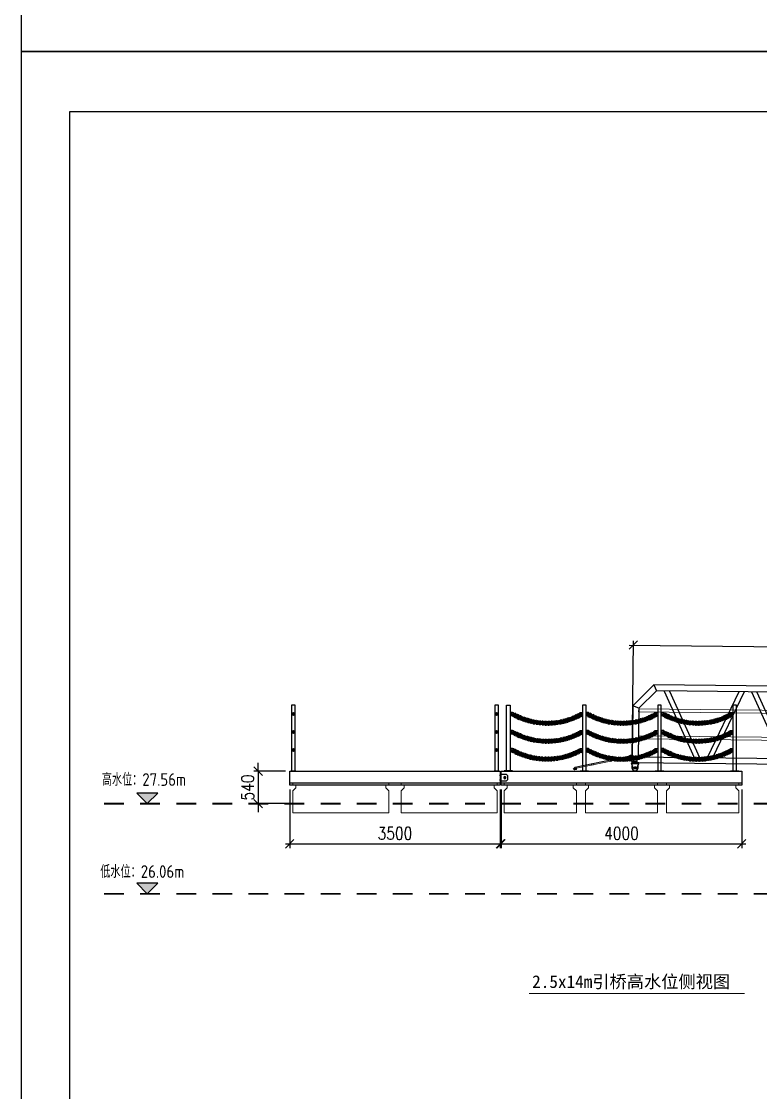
# Model space of a CAD drawing. Extents: x 15372 to 116961, y 24572 to 128109.
# Drawn here: x 16135 to 28422, y 46126 to 63933 of the extents above; entities that cross this region are included whole.
import ezdxf
from ezdxf.enums import TextEntityAlignment as Align

# ---------------------------------------------------------------- set-up
doc = ezdxf.new("R2010")
doc.units = 0
doc.header["$LTSCALE"] = 1000
doc.header["$MEASUREMENT"] = 0
doc.linetypes.add('CENTER', pattern=[2, 1.25, -0.25, 0.25, -0.25])
doc.linetypes.add('CENTER2', pattern=[28.575, 19.05, -3.175, 3.175, -3.175])
for name, color, linetype, lineweight in [('CAXA0', 7, 'Continuous', 70), ('加强板', 140, 'Continuous', 18), ('图框', 7, 'Continuous', 13), ('型材', 7, 'Continuous', 15), ('文本', 3, 'Continuous', 13), ('浮箱', 160, 'Continuous', 20), ('铝斜撑', 241, 'Continuous', 9)]:
    doc.layers.add(name, color=color, linetype=linetype, lineweight=lineweight)
for name, color, linetype in [('hjh350-1200', 170, 'Continuous'), ('标注', 9, 'Continuous'), ('铝横梁', 220, 'Continuous'), ('铝通', 4, 'Continuous')]:
    doc.layers.add(name, color=color, linetype=linetype)
doc.styles.add('HZTXT', font='txtw.shx', dxfattribs={"width": 0.8, "bigfont": 'hztxtw.shx'})
doc.styles.get("Standard").update_dxf_attribs({"font": 'gbenor.shx', "bigfont": 'gbcbig.shx'})
doc.styles.add('宋体', font='')
doc.styles.get('宋体').set_extended_font_data('SimSun')
doc.dimstyles.new('DIM-70', dxfattribs={"dimscale": 70, "dimtxt": 3, "dimasz": 2, "dimexe": 1, "dimexo": 1, "dimgap": 1, "dimtad": 1, "dimdec": 1, "dimdsep": 46, "dimtxsty": 'HZTXT', "dimblk": 'OBLIQUE', "dimcen": 0, "dimdle": 1, "dimclrd": 9, "dimclre": 9, "dimclrt": 2, "dimadec": 1, "dimazin": 0, "dimtfac": 1, "dimtdec": 1, "dimtix": 1, "dimtmove": 2, "dimatfit": 3, "dimldrblk": 'OBLIQUE', "dimfxl": 15, "dimtolj": 1, "dimtzin": 0, "dimarcsym": 1})

# ---------------------------------------------------------------- blocks, each defined once
blk = doc.blocks.new('_Oblique')
at = {"color": 0, "linetype": 'ByBlock', "lineweight": -2}
blk.add_line((-0.5, -0.5), (0.5, 0.5), dxfattribs=at)
blk = doc.blocks.new('*D390')
at = {"color": 9, "lineweight": -2, "transparency": 16777216}
for p, q in [((20594, 51164), (20594, 50191)), ((24094, 51164), (24094, 50191)), ((20524, 50261), (24164, 50261))]:
    blk.add_line(p, q, dxfattribs=at)
at = {"layer": 'Defpoints', "color": 0, "transparency": 16777216}
for p in [(20594, 51234), (24094, 51234), (24094, 50261)]:
    blk.add_point(p, dxfattribs=at)
at = {"color": 9, "lineweight": -2, "transparency": 16777216, "xscale": 140, "yscale": 140, "zscale": 140, "rotation": 180}
blk.add_blockref('_Oblique', (20594, 50261), dxfattribs=at)
at = {"color": 9, "lineweight": -2, "transparency": 16777216, "xscale": 140, "yscale": 140, "zscale": 140}
blk.add_blockref('_Oblique', (24094, 50261), dxfattribs=at)
at = {"color": 2, "transparency": 16777216, "insert": (22344, 50436), "char_height": 210, "attachment_point": 5, "style": 'HZTXT'}
blk.add_mtext('\\A1;3500', dxfattribs=at)
blk = doc.blocks.new('*U321')
at = {"layer": '浮箱'}
blk.add_lwpolyline([(-600, -250), (600, -250), (600, 120), (550, 170), (550, 220), (600, 220), (600, 250), (-600, 250), (-600, 220), (-550, 220), (-550, 170), (-600, 120)], close=True, dxfattribs=at)
blk.add_lwpolyline([(-550, 220), (550, 220)], dxfattribs=at)
blk = doc.blocks.new('*U322')
at = {"color": 0, "linetype": 'ByBlock', "lineweight": -2, "transparency": 16777216}
for p in [(0, 0), (1350, 0), (2700, 0)]:
    blk.add_blockref('*U321', p, dxfattribs=at)
blk = doc.blocks.new('*U341')
at = {"color": 5, "const_width": 30}
blk.add_lwpolyline([(166, 0), (-166, 0)], dxfattribs=at)
blk = doc.blocks.new('*U342')
at = {"color": 0, "linetype": 'ByBlock', "lineweight": -2, "transparency": 16777216}
for p in [(0, 0), (600, 0), (1200, 0), (1800, 0), (2400, 0), (3000, 0), (3600, 0), (4200, 0), (4800, 0), (5400, 0), (6000, 0), (6600, 0), (7200, 0), (7800, 0), (8400, 0), (9000, 0), (9600, 0), (10200, 0), (10800, 0), (11400, 0), (12000, 0), (12600, 0)]:
    blk.add_blockref('*U341', p, dxfattribs=at)
blk = doc.blocks.new('*U343')
at = {"color": 5, "const_width": 30}
blk.add_lwpolyline([(166, 0), (-166, 0)], dxfattribs=at)
blk = doc.blocks.new('*U344')
at = {"color": 0, "linetype": 'ByBlock', "lineweight": -2, "transparency": 16777216}
for p in [(0, 0), (600, 0), (1200, 0), (1800, 0), (2400, 0), (3000, 0), (3600, 0), (4200, 0), (4800, 0), (5400, 0), (6000, 0), (6600, 0), (7200, 0), (7800, 0), (8400, 0), (9000, 0), (9600, 0), (10200, 0), (10800, 0), (11400, 0), (12000, 0), (12600, 0), (13200, 0), (13800, 0), (14400, 0), (15000, 0), (15600, 0), (16200, 0), (16800, 0), (17400, 0), (18000, 0), (18600, 0), (19200, 0), (19800, 0), (20400, 0), (21000, 0), (21600, 0), (22200, 0)]:
    blk.add_blockref('*U343', p, dxfattribs=at)
blk = doc.blocks.new('ZZ-2')
blk.add_lwpolyline([(125607, 24331), (125517, 24331), (125497, 24311), (125497, 24236), (125517, 24216), (125607, 24216)])
blk.add_lwpolyline([(125617, 24211), (125607, 24211), (125607, 24336), (125617, 24336)], close=True)
blk.add_circle((125542, 24274), 18)
at = {"layer": 'Defpoints', "color": 1, "linetype": 'CENTER', "ltscale": 5}
for points in [[(125519, 24274), (125565, 24274)], [(125542, 24297), (125542, 24251)]]:
    blk.add_lwpolyline(points, dxfattribs=at)
at = {"layer": 'Defpoints', "color": 1, "linetype": 'CENTER', "ltscale": 2}
for points in [[(125602, 24311), (125612, 24311), (125622, 24311)], [(125602, 24236), (125612, 24236), (125622, 24236)]]:
    blk.add_lwpolyline(points, dxfattribs=at)
for points in [[(125617, 24302), (125617, 24320), (125607, 24320), (125607, 24302)], [(125617, 24227), (125617, 24245), (125607, 24245), (125607, 24227)]]:
    blk.add_lwpolyline(points, close=True, dxfattribs=at)
blk = doc.blocks.new('A$C32F71815')
at = {"layer": '铝斜撑', "linetype": 'Continuous'}
for p, q in [((3, 20), (0, 20)), ((0, 20), (0, 0)), ((40, 0), (0, 0)), ((3, 20), (3, 3)), ((40, 3), (3, 3)), ((40, 0), (40, 3))]:
    blk.add_line(p, q, dxfattribs=at)
blk = doc.blocks.new('tb')
at = {"lineweight": 0}
h = blk.add_hatch(dxfattribs=at)
h.set_pattern_fill('ANSI31', color=256, scale=0.125, style=0)
h.set_pattern_definition([(45, (-488846.90197, 126237.06756), (-0.2806330038, 0.28063300377), [])])
edge = h.paths.add_edge_path(flags=17)
edge.add_arc((0, 0), 6.5, 0, 360)
edge = h.paths.add_edge_path()
edge.add_arc((0, 0), 10, 0, 360)
for p, q in [((-15, -5), (-15, 15)), ((-15, 15), (943, 15)), ((-10, 10), (-10, -5)), ((942, 10), (-10, 10)), ((942, 10), (982, -16)), ((943, 15), (985, -12)), ((-10, -5), (-15, -5)), ((927, -10), (927, -20)), ((937, -30), (957, -30)), ((941, -23), (953, -23)), ((941, -30), (941, -23)), ((945, -23), (945, -7)), ((950, -23), (950, -7)), ((953, -30), (953, -23)), ((967, -10), (967, -20)), ((982, -16), (985, -12))]:
    blk.add_line(p, q, dxfattribs=at)
for points in [[(14, -10), (14, 10), (927, 10), (927, -10)], [(44, 10), (44, -10), (14, -10), (14, 10)], [(356, 10), (356, -10), (326, -10), (326, 10)], [(668, 10), (668, -10), (638, -10), (638, 10)]]:
    blk.add_lwpolyline(points, close=True, dxfattribs=at)
for radius in [10, 6.5]:
    blk.add_circle((0, 0), radius, dxfattribs=at)
for centre, start, end in [((937, -20), 180, 270), ((957, -20), 270, 0)]:
    blk.add_arc(centre, 10, start, end, dxfattribs=at)
blk.add_blockref('A$C32F71815', (927, -10), dxfattribs=at)
blk = doc.blocks.new('EB')
at = {"layer": '加强板'}
blk.add_lwpolyline([(1337537242, 365767056), (1337537242, 365767006), (1337537257, 365767006), (1337537267, 365767056)], close=True, dxfattribs=at)
at = {"layer": '铝通'}
blk.add_lwpolyline([(1337537285, 365767056, 0.668622), (1337537254, 365767090), (1337537162, 365767061), (1337537162, 365766981), (1337537242, 365766981)], format="xyb", close=True, dxfattribs=at)
blk.add_circle((1337537262, 365767066), 7, dxfattribs=at)
blk = doc.blocks.new('A$C1CD0366B')
at = {"color": 1, "linetype": 'CENTER', "ltscale": 0.52}
for p, q in [((46, 50), (74, 50)), ((60, 36), (60, 64))]:
    blk.add_line(p, q, dxfattribs=at)
blk.add_lwpolyline([(0, 100), (0, 0), (10, 0), (10, 100)], close=True)
blk.add_lwpolyline([(10, 100), (87, 74, -0.315452), (90, 69), (90, 31, -0.315452), (87, 26), (10, 0)], format="xyb")
blk.add_circle((60, 50), 11)
blk = doc.blocks.new('GW-R')
at = {"color": 3, "linetype": 'CENTER2'}
for p, q in [((8398, 1960), (8368, 1960)), ((8383, 1945), (8383, 1975))]:
    blk.add_line(p, q, dxfattribs=at)
at = {"color": 1, "linetype": 'CENTER', "ltscale": 0.52}
for p, q in [((8369, 1960), (8397, 1960)), ((8383, 1974), (8383, 1946))]:
    blk.add_line(p, q, dxfattribs=at)
blk.add_lwpolyline([(8443, 2035), (8323, 2035), (8323, 2025), (8443, 2025)], close=True)
at = {"color": 0}
for points in [[(8360, 1942), (8323, 2025)], [(8406, 1942), (8443, 2025)]]:
    blk.add_lwpolyline(points, dxfattribs=at)
blk.add_lwpolyline([(8406, 1942, -0.317501), (8397, 1935), (8370, 1935, -0.317501), (8360, 1942)], format="xyb")
blk.add_circle((8383, 1960), 9)
blk.add_circle((8383, 1960), 9)
blk.add_arc((8383, 1960), 55, 144.9944, 35.0056)
blk = doc.blocks.new('*U292')
at = {"layer": '铝横梁', "color": 6}
for points in [[(-664, 550), (-151, -550)], [(-576, 550), (-62, -550)], [(576, 550), (62, -550)], [(664, 550), (151, -550)]]:
    blk.add_lwpolyline(points, dxfattribs=at)
blk = doc.blocks.new('*U293')
at = {"layer": '标注', "color": 0, "linetype": 'ByBlock', "lineweight": -2, "transparency": 16777216}
for p in [(0, 0), (1454, 0), (2908, 0), (4362, 0), (5816, 0), (7270, 0), (8724, 0), (10178, 0), (11632, 0)]:
    blk.add_blockref('*U292', p, dxfattribs=at)
blk = doc.blocks.new('ythg')
at = {"layer": '型材', "elevation": 0}
for points in [[(709707, 79355), (723507, 79355), (723507, 79305), (709707, 79305)], [(709707, 78905), (723507, 78905), (723507, 78855), (709707, 78855)]]:
    blk.add_lwpolyline(points, close=True, dxfattribs=at)
at = {"layer": '铝通', "color": 4, "elevation": 0}
for points in [[(723607, 78555), (723607, 79405), (723257, 79755), (709957, 79755), (709607, 79405), (709607, 78555)], [(723507, 78555), (723507, 79364), (723215, 79655), (709998, 79655), (709707, 79364), (709707, 78555)], [(709957, 79755), (709998, 79655)], [(723215, 79655), (723257, 79755)], [(709707, 79364), (709607, 79405)], [(723507, 79364), (723607, 79405)], [(709607, 78555), (723607, 78555), (723607, 78455), (709607, 78455), (709607, 78555)]]:
    blk.add_lwpolyline(points, dxfattribs=at)
at = {"layer": '铝通'}
blk.add_circle((709587, 78560, 0), 7, dxfattribs=at)
blk.add_blockref('GW-R', (701274, 76420, 0))
at = {"layer": '图框', "rotation": 270}
blk.add_blockref('A$C1CD0366B', (723497, 78455, 0), dxfattribs=at)
at = {"layer": '型材', "color": 22, "xscale": -1}
blk.add_blockref('EB', (1338246849, -365688506, 0), dxfattribs=at)
at = {"layer": '型材', "color": 22}
blk.add_blockref('EB', (-1336813636, -365688506, 0), dxfattribs=at)
at = {"layer": '标注', "color": 4, "linetype": 'ByBlock'}
blk.add_blockref('*U293', (710791, 79105, 0), dxfattribs=at)
blk = doc.blocks.new('*U323')
at = {"layer": '浮箱'}
blk.add_lwpolyline([(-800, -250), (800, -250), (800, 120), (750, 170), (750, 220), (800, 220), (800, 250), (-800, 250), (-800, 220), (-750, 220), (-750, 170), (-800, 120)], close=True, dxfattribs=at)
blk.add_lwpolyline([(-750, 220), (750, 220)], dxfattribs=at)
blk = doc.blocks.new('*U324')
at = {"color": 0, "linetype": 'ByBlock', "lineweight": -2, "transparency": 16777216}
for p in [(0, 0), (1800, 0)]:
    blk.add_blockref('*U323', p, dxfattribs=at)
blk = doc.blocks.new('*D449')
at = {"color": 9, "lineweight": -2, "transparency": 16777216}
for p, q in [((20524, 51469), (20001, 51469)), ((20071, 51469), (20071, 51609)), ((20071, 51469), (20071, 50929)), ((20524, 50929), (20001, 50929)), ((20071, 50929), (20071, 50789))]:
    blk.add_line(p, q, dxfattribs=at)
at = {"layer": 'Defpoints', "color": 0, "transparency": 16777216}
for p in [(20594, 51469), (20071, 50929), (20594, 50929)]:
    blk.add_point(p, dxfattribs=at)
at = {"color": 9, "lineweight": -2, "transparency": 16777216, "xscale": 140, "yscale": 140, "zscale": 140}
for p, rotation in [((20071, 51469), 270), ((20071, 50929), 90)]:
    blk.add_blockref('_Oblique', p, dxfattribs=dict(at, rotation=rotation))
at = {"color": 2, "transparency": 16777216, "insert": (19896, 51199), "char_height": 210, "attachment_point": 5, "rotation": 90, "style": 'HZTXT'}
blk.add_mtext('\\A1;540', dxfattribs=at)
blk = doc.blocks.new('*D450')
at = {"color": 9, "lineweight": -2, "transparency": 16777216}
for p, q in [((24109, 51164), (24109, 50191)), ((28109, 51164), (28109, 50191)), ((24039, 50261), (28179, 50261))]:
    blk.add_line(p, q, dxfattribs=at)
at = {"layer": 'Defpoints', "color": 0, "transparency": 16777216}
for p in [(24109, 51234), (28109, 51234), (28109, 50261)]:
    blk.add_point(p, dxfattribs=at)
at = {"color": 9, "lineweight": -2, "transparency": 16777216, "xscale": 140, "yscale": 140, "zscale": 140, "rotation": 180}
blk.add_blockref('_Oblique', (24109, 50261), dxfattribs=at)
at = {"color": 9, "lineweight": -2, "transparency": 16777216, "xscale": 140, "yscale": 140, "zscale": 140}
blk.add_blockref('_Oblique', (28109, 50261), dxfattribs=at)
at = {"color": 2, "transparency": 16777216, "insert": (26109, 50436), "char_height": 210, "attachment_point": 5, "style": 'HZTXT'}
blk.add_mtext('\\A1;4000', dxfattribs=at)
blk = doc.blocks.new('*D452')
at = {"color": 9, "lineweight": -2, "transparency": 16777216}
for p, q in [((26286, 51677), (26308, 53636)), ((26237, 53566), (40376, 53414)), ((40286, 51526), (40307, 53484))]:
    blk.add_line(p, q, dxfattribs=at)
at = {"layer": 'Defpoints', "color": 0, "transparency": 16777216}
for p in [(40306, 53414), (26286, 51607), (40285, 51456)]:
    blk.add_point(p, dxfattribs=at)
at = {"color": 9, "lineweight": -2, "transparency": 16777216, "xscale": 140, "yscale": 140, "zscale": 140}
for p, rotation in [((26307, 53566), 179.3802811806178), ((40306, 53414), 359.3802811806179)]:
    blk.add_blockref('_Oblique', p, dxfattribs=dict(at, rotation=rotation))
at = {"color": 2, "transparency": 16777216, "insert": (33308, 53665), "char_height": 210, "attachment_point": 5, "rotation": 359.3803, "style": 'HZTXT'}
blk.add_mtext('\\A1;14000', dxfattribs=at)
blk = doc.blocks.new('*U136')
blk.add_lwpolyline([(-25, 25), (-25, -25), (15, -25), (25, -15), (25, 15), (15, 25), (-25, 25)])
blk.add_circle((0, 0), 10)
blk = doc.blocks.new('*U137')
at = {"color": 0, "linetype": 'ByBlock', "lineweight": -2, "transparency": 16777216}
for p in [(0, 600), (0, 300), (0, 0)]:
    blk.add_blockref('*U136', p, dxfattribs=at)
blk = doc.blocks.new('*U134')
blk.add_lwpolyline([(-25, 25), (-25, -25), (15, -25), (25, -15), (25, 15), (15, 25), (-25, 25)])
blk.add_circle((0, 0), 10)
blk = doc.blocks.new('*U135')
at = {"color": 0, "linetype": 'ByBlock', "lineweight": -2, "transparency": 16777216}
for p in [(0, 600), (0, 300), (0, 0)]:
    blk.add_blockref('*U134', p, dxfattribs=at)
blk = doc.blocks.new('LG-LZ')
at = {"color": 7}
for points in [[(1136941, 2514484), (1137081, 2514484), (1137081, 2514478), (1136941, 2514478), (1136941, 2514484)], [(1136955, 2514484), (1136955, 2514478)], [(1136962, 2514489), (1136962, 2514473)], [(1136969, 2514484), (1136969, 2514478)], [(1137053, 2514484), (1137053, 2514478)], [(1137060, 2514489), (1137060, 2514473)], [(1137067, 2514484), (1137067, 2514478)]]:
    blk.add_lwpolyline(points, dxfattribs=at)
at = {"layer": 'hjh350-1200', "color": 6}
blk.add_lwpolyline([(1137041, 2515578), (1136981, 2515578), (1136981, 2514484), (1137041, 2514484)], close=True, dxfattribs=at)
at = {"xscale": -1}
blk.add_blockref('*U135', (1136956, 2514828), dxfattribs=at)
blk.add_blockref('*U137', (1137066, 2514828))
blk = doc.blocks.new('*U309')
at = {"layer": 'CAXA0'}
for p, q in [((23, 14), (36, 14)), ((36, 6), (23, 6)), ((72, 16), (86, 17)), ((86, 9), (73, 8)), ((37, -5), (23, -5)), ((37, -13), (23, -13)), ((87, -2), (73, -3)), ((87, -10), (74, -11))]:
    blk.add_line(p, q, dxfattribs=at)
blk.add_lwpolyline([(72, 6), (40, 5, 1), (40, -3), (72, -2, 1), (72, 6)], format="xyb", dxfattribs=at)
for centre, radius, start, end in [((23, 1), 13.3, 90.9188, 163.4612), ((23, 1), 5.33, 90.9188, 132.3284), ((36, 1), 13.3, 19.6243, 90.9188), ((36, 1), 13.3, 19.6243, 90.9188), ((36, 1), 5.33, 49.5092, 90.9188), ((36, 1), 5.33, 49.5092, 90.9188), ((73, 3), 13.3, 93.1606, 165.703), ((73, 3), 5.33, 93.1606, 134.5702), ((86, 3), 13.3, 20.6182, 93.1606), ((86, 3), 13.3, 20.6182, 93.1606), ((86, 3), 5.33, 51.751, 93.1606), ((86, 3), 5.33, 51.751, 93.1606), ((23, 1), 13.3, 198.3764, 270.9188), ((23, 1), 5.33, 229.5092, 270.9188), ((36, 1), 5.33, 270.9188, 312.3284), ((36, 1), 13.3, 270.9188, 344.7109), ((36, 1), 5.33, 270.9188, 312.3284), ((36, 1), 13.3, 270.9188, 344.7109), ((73, 3), 13.3, 200.6182, 273.1606), ((73, 3), 5.33, 231.751, 273.1606), ((86, 3), 13.3, 273.1606, 345.703), ((86, 3), 13.3, 273.1606, 345.703), ((86, 3), 5.33, 273.1606, 314.5702), ((86, 3), 5.33, 273.1606, 314.5702)]:
    blk.add_arc(centre, radius, start, end, dxfattribs=at)
blk = doc.blocks.new('*U310')
at = {"color": 0, "linetype": 'ByBlock', "lineweight": -2, "transparency": 16777216}
for p, rotation in [((1133087, 2514792), 332.1169999690284), ((1133132, 2514770), 334.5752915565449), ((1133178, 2514749), 337.0335831440608), ((1134008, 2514719), 18.824540131833), ((1134055, 2514736), 21.28283171934912), ((1134102, 2514756), 23.74112330686542), ((1134147, 2514777), 26.19941489438151), ((1133224, 2514731), 339.4918747315768), ((1133271, 2514714), 341.9501663190929), ((1133319, 2514700), 344.408457906609), ((1133368, 2514687), 346.8667494941251), ((1133417, 2514677), 349.3250410816411), ((1133466, 2514669), 351.783332669157), ((1133516, 2514663), 354.2416242566727), ((1133565, 2514659), 356.699915844189), ((1133615, 2514657), 359.1582074317055), ((1133665, 2514657), 1.616499019220556), ((1133715, 2514660), 4.074790606736444), ((1133765, 2514665), 6.533082194252587), ((1133815, 2514671), 8.99137378176869), ((1133864, 2514680), 11.44966536928477), ((1133913, 2514691), 13.90795695680105), ((1133961, 2514704), 16.36624854431703)]:
    blk.add_blockref('*U309', p, dxfattribs=dict(at, rotation=rotation))
blk = doc.blocks.new('*U311')
at = {"layer": 'CAXA0'}
for p, q in [((23, 14), (36, 14)), ((36, 6), (23, 6)), ((72, 16), (86, 17)), ((86, 9), (73, 8)), ((37, -5), (23, -5)), ((37, -13), (23, -13)), ((87, -2), (73, -3)), ((87, -10), (74, -11))]:
    blk.add_line(p, q, dxfattribs=at)
blk.add_lwpolyline([(72, 6), (40, 5, 1), (40, -3), (72, -2, 1), (72, 6)], format="xyb", dxfattribs=at)
for centre, radius, start, end in [((23, 1), 13.3, 90.9188, 163.4612), ((23, 1), 5.33, 90.9188, 132.3284), ((36, 1), 13.3, 19.6243, 90.9188), ((36, 1), 13.3, 19.6243, 90.9188), ((36, 1), 5.33, 49.5092, 90.9188), ((36, 1), 5.33, 49.5092, 90.9188), ((73, 3), 13.3, 93.1606, 165.703), ((73, 3), 5.33, 93.1606, 134.5702), ((86, 3), 13.3, 20.6182, 93.1606), ((86, 3), 13.3, 20.6182, 93.1606), ((86, 3), 5.33, 51.751, 93.1606), ((86, 3), 5.33, 51.751, 93.1606), ((23, 1), 13.3, 198.3764, 270.9188), ((23, 1), 5.33, 229.5092, 270.9188), ((36, 1), 5.33, 270.9188, 312.3284), ((36, 1), 13.3, 270.9188, 344.7109), ((36, 1), 5.33, 270.9188, 312.3284), ((36, 1), 13.3, 270.9188, 344.7109), ((73, 3), 13.3, 200.6182, 273.1606), ((73, 3), 5.33, 231.751, 273.1606), ((86, 3), 13.3, 273.1606, 345.703), ((86, 3), 13.3, 273.1606, 345.703), ((86, 3), 5.33, 273.1606, 314.5702), ((86, 3), 5.33, 273.1606, 314.5702)]:
    blk.add_arc(centre, radius, start, end, dxfattribs=at)
blk = doc.blocks.new('*U299')
at = {"color": 0, "linetype": 'ByBlock', "lineweight": -2, "transparency": 16777216}
for p, rotation in [((1133087, 2514792), 332.1169999690284), ((1133132, 2514770), 334.5752915565449), ((1133178, 2514749), 337.0335831440608), ((1134008, 2514719), 18.824540131833), ((1134055, 2514736), 21.28283171934912), ((1134102, 2514756), 23.74112330686542), ((1134147, 2514777), 26.19941489438151), ((1133224, 2514731), 339.4918747315768), ((1133271, 2514714), 341.9501663190929), ((1133319, 2514700), 344.408457906609), ((1133368, 2514687), 346.8667494941251), ((1133417, 2514677), 349.3250410816411), ((1133466, 2514669), 351.783332669157), ((1133516, 2514663), 354.2416242566727), ((1133565, 2514659), 356.699915844189), ((1133615, 2514657), 359.1582074317055), ((1133665, 2514657), 1.616499019220556), ((1133715, 2514660), 4.074790606736444), ((1133765, 2514665), 6.533082194252587), ((1133815, 2514671), 8.99137378176869), ((1133864, 2514680), 11.44966536928477), ((1133913, 2514691), 13.90795695680105), ((1133961, 2514704), 16.36624854431703)]:
    blk.add_blockref('*U311', p, dxfattribs=dict(at, rotation=rotation))
blk = doc.blocks.new('*U306')
at = {"layer": 'CAXA0'}
for p, q in [((23, 14), (36, 14)), ((36, 6), (23, 6)), ((72, 16), (86, 17)), ((86, 9), (73, 8)), ((37, -5), (23, -5)), ((37, -13), (23, -13)), ((87, -2), (73, -3)), ((87, -10), (74, -11))]:
    blk.add_line(p, q, dxfattribs=at)
blk.add_lwpolyline([(72, 6), (40, 5, 1), (40, -3), (72, -2, 1), (72, 6)], format="xyb", dxfattribs=at)
for centre, radius, start, end in [((23, 1), 13.3, 90.9188, 163.4612), ((23, 1), 5.33, 90.9188, 132.3284), ((36, 1), 13.3, 19.6243, 90.9188), ((36, 1), 13.3, 19.6243, 90.9188), ((36, 1), 5.33, 49.5092, 90.9188), ((36, 1), 5.33, 49.5092, 90.9188), ((73, 3), 13.3, 93.1606, 165.703), ((73, 3), 5.33, 93.1606, 134.5702), ((86, 3), 13.3, 20.6182, 93.1606), ((86, 3), 13.3, 20.6182, 93.1606), ((86, 3), 5.33, 51.751, 93.1606), ((86, 3), 5.33, 51.751, 93.1606), ((23, 1), 13.3, 198.3764, 270.9188), ((23, 1), 5.33, 229.5092, 270.9188), ((36, 1), 5.33, 270.9188, 312.3284), ((36, 1), 13.3, 270.9188, 344.7109), ((36, 1), 5.33, 270.9188, 312.3284), ((36, 1), 13.3, 270.9188, 344.7109), ((73, 3), 13.3, 200.6182, 273.1606), ((73, 3), 5.33, 231.751, 273.1606), ((86, 3), 13.3, 273.1606, 345.703), ((86, 3), 13.3, 273.1606, 345.703), ((86, 3), 5.33, 273.1606, 314.5702), ((86, 3), 5.33, 273.1606, 314.5702)]:
    blk.add_arc(centre, radius, start, end, dxfattribs=at)
blk = doc.blocks.new('*U308')
at = {"color": 0, "linetype": 'ByBlock', "lineweight": -2, "transparency": 16777216}
for p, rotation in [((1133087, 2514792), 332.1169999690284), ((1133132, 2514770), 334.5752915565449), ((1133178, 2514749), 337.0335831440608), ((1134008, 2514719), 18.824540131833), ((1134055, 2514736), 21.28283171934912), ((1134102, 2514756), 23.74112330686542), ((1134147, 2514777), 26.19941489438151), ((1133224, 2514731), 339.4918747315768), ((1133271, 2514714), 341.9501663190929), ((1133319, 2514700), 344.408457906609), ((1133368, 2514687), 346.8667494941251), ((1133417, 2514677), 349.3250410816411), ((1133466, 2514669), 351.783332669157), ((1133516, 2514663), 354.2416242566727), ((1133565, 2514659), 356.699915844189), ((1133615, 2514657), 359.1582074317055), ((1133665, 2514657), 1.616499019220556), ((1133715, 2514660), 4.074790606736444), ((1133765, 2514665), 6.533082194252587), ((1133815, 2514671), 8.99137378176869), ((1133864, 2514680), 11.44966536928477), ((1133913, 2514691), 13.90795695680105), ((1133961, 2514704), 16.36624854431703)]:
    blk.add_blockref('*U306', p, dxfattribs=dict(at, rotation=rotation))
blk = doc.blocks.new('*U296')
at = {"layer": 'CAXA0'}
for p, q in [((23, 14), (36, 14)), ((36, 6), (23, 6)), ((72, 16), (86, 17)), ((86, 9), (73, 8)), ((37, -5), (23, -5)), ((37, -13), (23, -13)), ((87, -2), (73, -3)), ((87, -10), (74, -11))]:
    blk.add_line(p, q, dxfattribs=at)
blk.add_lwpolyline([(72, 6), (40, 5, 1), (40, -3), (72, -2, 1), (72, 6)], format="xyb", dxfattribs=at)
for centre, radius, start, end in [((23, 1), 13.3, 90.9188, 163.4612), ((23, 1), 5.33, 90.9188, 132.3284), ((36, 1), 13.3, 19.6243, 90.9188), ((36, 1), 13.3, 19.6243, 90.9188), ((36, 1), 5.33, 49.5092, 90.9188), ((36, 1), 5.33, 49.5092, 90.9188), ((73, 3), 13.3, 93.1606, 165.703), ((73, 3), 5.33, 93.1606, 134.5702), ((86, 3), 13.3, 20.6182, 93.1606), ((86, 3), 13.3, 20.6182, 93.1606), ((86, 3), 5.33, 51.751, 93.1606), ((86, 3), 5.33, 51.751, 93.1606), ((23, 1), 13.3, 198.3764, 270.9188), ((23, 1), 5.33, 229.5092, 270.9188), ((36, 1), 5.33, 270.9188, 312.3284), ((36, 1), 13.3, 270.9188, 344.7109), ((36, 1), 5.33, 270.9188, 312.3284), ((36, 1), 13.3, 270.9188, 344.7109), ((73, 3), 13.3, 200.6182, 273.1606), ((73, 3), 5.33, 231.751, 273.1606), ((86, 3), 13.3, 273.1606, 345.703), ((86, 3), 13.3, 273.1606, 345.703), ((86, 3), 5.33, 273.1606, 314.5702), ((86, 3), 5.33, 273.1606, 314.5702)]:
    blk.add_arc(centre, radius, start, end, dxfattribs=at)
blk = doc.blocks.new('*U297')
at = {"color": 0, "linetype": 'ByBlock', "lineweight": -2, "transparency": 16777216}
for p, rotation in [((1133087, 2514792), 332.1169999690284), ((1133132, 2514770), 334.5752915565449), ((1133178, 2514749), 337.0335831440608), ((1134008, 2514719), 18.824540131833), ((1134055, 2514736), 21.28283171934912), ((1134102, 2514756), 23.74112330686542), ((1134147, 2514777), 26.19941489438151), ((1133224, 2514731), 339.4918747315768), ((1133271, 2514714), 341.9501663190929), ((1133319, 2514700), 344.408457906609), ((1133368, 2514687), 346.8667494941251), ((1133417, 2514677), 349.3250410816411), ((1133466, 2514669), 351.783332669157), ((1133516, 2514663), 354.2416242566727), ((1133565, 2514659), 356.699915844189), ((1133615, 2514657), 359.1582074317055), ((1133665, 2514657), 1.616499019220556), ((1133715, 2514660), 4.074790606736444), ((1133765, 2514665), 6.533082194252587), ((1133815, 2514671), 8.99137378176869), ((1133864, 2514680), 11.44966536928477), ((1133913, 2514691), 13.90795695680105), ((1133961, 2514704), 16.36624854431703)]:
    blk.add_blockref('*U296', p, dxfattribs=dict(at, rotation=rotation))
blk = doc.blocks.new('*U298')
at = {"layer": 'CAXA0'}
for p, q in [((23, 14), (36, 14)), ((36, 6), (23, 6)), ((72, 16), (86, 17)), ((86, 9), (73, 8)), ((37, -5), (23, -5)), ((37, -13), (23, -13)), ((87, -2), (73, -3)), ((87, -10), (74, -11))]:
    blk.add_line(p, q, dxfattribs=at)
blk.add_lwpolyline([(72, 6), (40, 5, 1), (40, -3), (72, -2, 1), (72, 6)], format="xyb", dxfattribs=at)
for centre, radius, start, end in [((23, 1), 13.3, 90.9188, 163.4612), ((23, 1), 5.33, 90.9188, 132.3284), ((36, 1), 13.3, 19.6243, 90.9188), ((36, 1), 13.3, 19.6243, 90.9188), ((36, 1), 5.33, 49.5092, 90.9188), ((36, 1), 5.33, 49.5092, 90.9188), ((73, 3), 13.3, 93.1606, 165.703), ((73, 3), 5.33, 93.1606, 134.5702), ((86, 3), 13.3, 20.6182, 93.1606), ((86, 3), 13.3, 20.6182, 93.1606), ((86, 3), 5.33, 51.751, 93.1606), ((86, 3), 5.33, 51.751, 93.1606), ((23, 1), 13.3, 198.3764, 270.9188), ((23, 1), 5.33, 229.5092, 270.9188), ((36, 1), 5.33, 270.9188, 312.3284), ((36, 1), 13.3, 270.9188, 344.7109), ((36, 1), 5.33, 270.9188, 312.3284), ((36, 1), 13.3, 270.9188, 344.7109), ((73, 3), 13.3, 200.6182, 273.1606), ((73, 3), 5.33, 231.751, 273.1606), ((86, 3), 13.3, 273.1606, 345.703), ((86, 3), 13.3, 273.1606, 345.703), ((86, 3), 5.33, 273.1606, 314.5702), ((86, 3), 5.33, 273.1606, 314.5702)]:
    blk.add_arc(centre, radius, start, end, dxfattribs=at)
blk = doc.blocks.new('*U302')
at = {"color": 0, "linetype": 'ByBlock', "lineweight": -2, "transparency": 16777216}
for p, rotation in [((1133087, 2514792), 332.1169999690284), ((1133132, 2514770), 334.5752915565449), ((1133178, 2514749), 337.0335831440608), ((1134008, 2514719), 18.824540131833), ((1134055, 2514736), 21.28283171934912), ((1134102, 2514756), 23.74112330686542), ((1134147, 2514777), 26.19941489438151), ((1133224, 2514731), 339.4918747315768), ((1133271, 2514714), 341.9501663190929), ((1133319, 2514700), 344.408457906609), ((1133368, 2514687), 346.8667494941251), ((1133417, 2514677), 349.3250410816411), ((1133466, 2514669), 351.783332669157), ((1133516, 2514663), 354.2416242566727), ((1133565, 2514659), 356.699915844189), ((1133615, 2514657), 359.1582074317055), ((1133665, 2514657), 1.616499019220556), ((1133715, 2514660), 4.074790606736444), ((1133765, 2514665), 6.533082194252587), ((1133815, 2514671), 8.99137378176869), ((1133864, 2514680), 11.44966536928477), ((1133913, 2514691), 13.90795695680105), ((1133961, 2514704), 16.36624854431703)]:
    blk.add_blockref('*U298', p, dxfattribs=dict(at, rotation=rotation))
blk = doc.blocks.new('*U303')
at = {"layer": 'CAXA0'}
for p, q in [((23, 14), (36, 14)), ((36, 6), (23, 6)), ((72, 16), (86, 17)), ((86, 9), (73, 8)), ((37, -5), (23, -5)), ((37, -13), (23, -13)), ((87, -2), (73, -3)), ((87, -10), (74, -11))]:
    blk.add_line(p, q, dxfattribs=at)
blk.add_lwpolyline([(72, 6), (40, 5, 1), (40, -3), (72, -2, 1), (72, 6)], format="xyb", dxfattribs=at)
for centre, radius, start, end in [((23, 1), 13.3, 90.9188, 163.4612), ((23, 1), 5.33, 90.9188, 132.3284), ((36, 1), 13.3, 19.6243, 90.9188), ((36, 1), 13.3, 19.6243, 90.9188), ((36, 1), 5.33, 49.5092, 90.9188), ((36, 1), 5.33, 49.5092, 90.9188), ((73, 3), 13.3, 93.1606, 165.703), ((73, 3), 5.33, 93.1606, 134.5702), ((86, 3), 13.3, 20.6182, 93.1606), ((86, 3), 13.3, 20.6182, 93.1606), ((86, 3), 5.33, 51.751, 93.1606), ((86, 3), 5.33, 51.751, 93.1606), ((23, 1), 13.3, 198.3764, 270.9188), ((23, 1), 5.33, 229.5092, 270.9188), ((36, 1), 5.33, 270.9188, 312.3284), ((36, 1), 13.3, 270.9188, 344.7109), ((36, 1), 5.33, 270.9188, 312.3284), ((36, 1), 13.3, 270.9188, 344.7109), ((73, 3), 13.3, 200.6182, 273.1606), ((73, 3), 5.33, 231.751, 273.1606), ((86, 3), 13.3, 273.1606, 345.703), ((86, 3), 13.3, 273.1606, 345.703), ((86, 3), 5.33, 273.1606, 314.5702), ((86, 3), 5.33, 273.1606, 314.5702)]:
    blk.add_arc(centre, radius, start, end, dxfattribs=at)
blk = doc.blocks.new('*U295')
at = {"color": 0, "linetype": 'ByBlock', "lineweight": -2, "transparency": 16777216}
for p, rotation in [((1133087, 2514792), 332.1169999690284), ((1133132, 2514770), 334.5752915565449), ((1133178, 2514749), 337.0335831440608), ((1134008, 2514719), 18.824540131833), ((1134055, 2514736), 21.28283171934912), ((1134102, 2514756), 23.74112330686542), ((1134147, 2514777), 26.19941489438151), ((1133224, 2514731), 339.4918747315768), ((1133271, 2514714), 341.9501663190929), ((1133319, 2514700), 344.408457906609), ((1133368, 2514687), 346.8667494941251), ((1133417, 2514677), 349.3250410816411), ((1133466, 2514669), 351.783332669157), ((1133516, 2514663), 354.2416242566727), ((1133565, 2514659), 356.699915844189), ((1133615, 2514657), 359.1582074317055), ((1133665, 2514657), 1.616499019220556), ((1133715, 2514660), 4.074790606736444), ((1133765, 2514665), 6.533082194252587), ((1133815, 2514671), 8.99137378176869), ((1133864, 2514680), 11.44966536928477), ((1133913, 2514691), 13.90795695680105), ((1133961, 2514704), 16.36624854431703)]:
    blk.add_blockref('*U303', p, dxfattribs=dict(at, rotation=rotation))
blk = doc.blocks.new('*U307')
at = {"layer": 'CAXA0'}
for p, q in [((23, 14), (36, 14)), ((36, 6), (23, 6)), ((72, 16), (86, 17)), ((86, 9), (73, 8)), ((37, -5), (23, -5)), ((37, -13), (23, -13)), ((87, -2), (73, -3)), ((87, -10), (74, -11))]:
    blk.add_line(p, q, dxfattribs=at)
blk.add_lwpolyline([(72, 6), (40, 5, 1), (40, -3), (72, -2, 1), (72, 6)], format="xyb", dxfattribs=at)
for centre, radius, start, end in [((23, 1), 13.3, 90.9188, 163.4612), ((23, 1), 5.33, 90.9188, 132.3284), ((36, 1), 13.3, 19.6243, 90.9188), ((36, 1), 13.3, 19.6243, 90.9188), ((36, 1), 5.33, 49.5092, 90.9188), ((36, 1), 5.33, 49.5092, 90.9188), ((73, 3), 13.3, 93.1606, 165.703), ((73, 3), 5.33, 93.1606, 134.5702), ((86, 3), 13.3, 20.6182, 93.1606), ((86, 3), 13.3, 20.6182, 93.1606), ((86, 3), 5.33, 51.751, 93.1606), ((86, 3), 5.33, 51.751, 93.1606), ((23, 1), 13.3, 198.3764, 270.9188), ((23, 1), 5.33, 229.5092, 270.9188), ((36, 1), 5.33, 270.9188, 312.3284), ((36, 1), 13.3, 270.9188, 344.7109), ((36, 1), 5.33, 270.9188, 312.3284), ((36, 1), 13.3, 270.9188, 344.7109), ((73, 3), 13.3, 200.6182, 273.1606), ((73, 3), 5.33, 231.751, 273.1606), ((86, 3), 13.3, 273.1606, 345.703), ((86, 3), 13.3, 273.1606, 345.703), ((86, 3), 5.33, 273.1606, 314.5702), ((86, 3), 5.33, 273.1606, 314.5702)]:
    blk.add_arc(centre, radius, start, end, dxfattribs=at)
blk = doc.blocks.new('*U300')
at = {"color": 0, "linetype": 'ByBlock', "lineweight": -2, "transparency": 16777216}
for p, rotation in [((1133087, 2514792), 332.1169999690284), ((1133132, 2514770), 334.5752915565449), ((1133178, 2514749), 337.0335831440608), ((1134008, 2514719), 18.824540131833), ((1134055, 2514736), 21.28283171934912), ((1134102, 2514756), 23.74112330686542), ((1134147, 2514777), 26.19941489438151), ((1133224, 2514731), 339.4918747315768), ((1133271, 2514714), 341.9501663190929), ((1133319, 2514700), 344.408457906609), ((1133368, 2514687), 346.8667494941251), ((1133417, 2514677), 349.3250410816411), ((1133466, 2514669), 351.783332669157), ((1133516, 2514663), 354.2416242566727), ((1133565, 2514659), 356.699915844189), ((1133615, 2514657), 359.1582074317055), ((1133665, 2514657), 1.616499019220556), ((1133715, 2514660), 4.074790606736444), ((1133765, 2514665), 6.533082194252587), ((1133815, 2514671), 8.99137378176869), ((1133864, 2514680), 11.44966536928477), ((1133913, 2514691), 13.90795695680105), ((1133961, 2514704), 16.36624854431703)]:
    blk.add_blockref('*U307', p, dxfattribs=dict(at, rotation=rotation))
blk = doc.blocks.new('*U301')
at = {"layer": 'CAXA0'}
for p, q in [((23, 14), (36, 14)), ((36, 6), (23, 6)), ((72, 16), (86, 17)), ((86, 9), (73, 8)), ((37, -5), (23, -5)), ((37, -13), (23, -13)), ((87, -2), (73, -3)), ((87, -10), (74, -11))]:
    blk.add_line(p, q, dxfattribs=at)
blk.add_lwpolyline([(72, 6), (40, 5, 1), (40, -3), (72, -2, 1), (72, 6)], format="xyb", dxfattribs=at)
for centre, radius, start, end in [((23, 1), 13.3, 90.9188, 163.4612), ((23, 1), 5.33, 90.9188, 132.3284), ((36, 1), 13.3, 19.6243, 90.9188), ((36, 1), 13.3, 19.6243, 90.9188), ((36, 1), 5.33, 49.5092, 90.9188), ((36, 1), 5.33, 49.5092, 90.9188), ((73, 3), 13.3, 93.1606, 165.703), ((73, 3), 5.33, 93.1606, 134.5702), ((86, 3), 13.3, 20.6182, 93.1606), ((86, 3), 13.3, 20.6182, 93.1606), ((86, 3), 5.33, 51.751, 93.1606), ((86, 3), 5.33, 51.751, 93.1606), ((23, 1), 13.3, 198.3764, 270.9188), ((23, 1), 5.33, 229.5092, 270.9188), ((36, 1), 5.33, 270.9188, 312.3284), ((36, 1), 13.3, 270.9188, 344.7109), ((36, 1), 5.33, 270.9188, 312.3284), ((36, 1), 13.3, 270.9188, 344.7109), ((73, 3), 13.3, 200.6182, 273.1606), ((73, 3), 5.33, 231.751, 273.1606), ((86, 3), 13.3, 273.1606, 345.703), ((86, 3), 13.3, 273.1606, 345.703), ((86, 3), 5.33, 273.1606, 314.5702), ((86, 3), 5.33, 273.1606, 314.5702)]:
    blk.add_arc(centre, radius, start, end, dxfattribs=at)
blk = doc.blocks.new('*U304')
at = {"color": 0, "linetype": 'ByBlock', "lineweight": -2, "transparency": 16777216}
for p, rotation in [((1133087, 2514792), 332.1169999690284), ((1133132, 2514770), 334.5752915565449), ((1133178, 2514749), 337.0335831440608), ((1134008, 2514719), 18.824540131833), ((1134055, 2514736), 21.28283171934912), ((1134102, 2514756), 23.74112330686542), ((1134147, 2514777), 26.19941489438151), ((1133224, 2514731), 339.4918747315768), ((1133271, 2514714), 341.9501663190929), ((1133319, 2514700), 344.408457906609), ((1133368, 2514687), 346.8667494941251), ((1133417, 2514677), 349.3250410816411), ((1133466, 2514669), 351.783332669157), ((1133516, 2514663), 354.2416242566727), ((1133565, 2514659), 356.699915844189), ((1133615, 2514657), 359.1582074317055), ((1133665, 2514657), 1.616499019220556), ((1133715, 2514660), 4.074790606736444), ((1133765, 2514665), 6.533082194252587), ((1133815, 2514671), 8.99137378176869), ((1133864, 2514680), 11.44966536928477), ((1133913, 2514691), 13.90795695680105), ((1133961, 2514704), 16.36624854431703)]:
    blk.add_blockref('*U301', p, dxfattribs=dict(at, rotation=rotation))
blk = doc.blocks.new('*U305')
at = {"layer": 'CAXA0'}
for p, q in [((23, 14), (36, 14)), ((36, 6), (23, 6)), ((72, 16), (86, 17)), ((86, 9), (73, 8)), ((37, -5), (23, -5)), ((37, -13), (23, -13)), ((87, -2), (73, -3)), ((87, -10), (74, -11))]:
    blk.add_line(p, q, dxfattribs=at)
blk.add_lwpolyline([(72, 6), (40, 5, 1), (40, -3), (72, -2, 1), (72, 6)], format="xyb", dxfattribs=at)
for centre, radius, start, end in [((23, 1), 13.3, 90.9188, 163.4612), ((23, 1), 5.33, 90.9188, 132.3284), ((36, 1), 13.3, 19.6243, 90.9188), ((36, 1), 13.3, 19.6243, 90.9188), ((36, 1), 5.33, 49.5092, 90.9188), ((36, 1), 5.33, 49.5092, 90.9188), ((73, 3), 13.3, 93.1606, 165.703), ((73, 3), 5.33, 93.1606, 134.5702), ((86, 3), 13.3, 20.6182, 93.1606), ((86, 3), 13.3, 20.6182, 93.1606), ((86, 3), 5.33, 51.751, 93.1606), ((86, 3), 5.33, 51.751, 93.1606), ((23, 1), 13.3, 198.3764, 270.9188), ((23, 1), 5.33, 229.5092, 270.9188), ((36, 1), 5.33, 270.9188, 312.3284), ((36, 1), 13.3, 270.9188, 344.7109), ((36, 1), 5.33, 270.9188, 312.3284), ((36, 1), 13.3, 270.9188, 344.7109), ((73, 3), 13.3, 200.6182, 273.1606), ((73, 3), 5.33, 231.751, 273.1606), ((86, 3), 13.3, 273.1606, 345.703), ((86, 3), 13.3, 273.1606, 345.703), ((86, 3), 5.33, 273.1606, 314.5702), ((86, 3), 5.33, 273.1606, 314.5702)]:
    blk.add_arc(centre, radius, start, end, dxfattribs=at)
blk = doc.blocks.new('*U312')
at = {"color": 0, "linetype": 'ByBlock', "lineweight": -2, "transparency": 16777216}
for p, rotation in [((1133087, 2514792), 332.1169999690284), ((1133132, 2514770), 334.5752915565449), ((1133178, 2514749), 337.0335831440608), ((1134008, 2514719), 18.824540131833), ((1134055, 2514736), 21.28283171934912), ((1134102, 2514756), 23.74112330686542), ((1134147, 2514777), 26.19941489438151), ((1133224, 2514731), 339.4918747315768), ((1133271, 2514714), 341.9501663190929), ((1133319, 2514700), 344.408457906609), ((1133368, 2514687), 346.8667494941251), ((1133417, 2514677), 349.3250410816411), ((1133466, 2514669), 351.783332669157), ((1133516, 2514663), 354.2416242566727), ((1133565, 2514659), 356.699915844189), ((1133615, 2514657), 359.1582074317055), ((1133665, 2514657), 1.616499019220556), ((1133715, 2514660), 4.074790606736444), ((1133765, 2514665), 6.533082194252587), ((1133815, 2514671), 8.99137378176869), ((1133864, 2514680), 11.44966536928477), ((1133913, 2514691), 13.90795695680105), ((1133961, 2514704), 16.36624854431703)]:
    blk.add_blockref('*U305', p, dxfattribs=dict(at, rotation=rotation))
blk = doc.blocks.new('*U139')
blk.add_lwpolyline([(-25, 25), (-25, -25), (15, -25), (25, -15), (25, 15), (15, 25), (-25, 25)])
blk.add_circle((0, 0), 10)
blk = doc.blocks.new('*U140')
at = {"color": 0, "linetype": 'ByBlock', "lineweight": -2, "transparency": 16777216}
for p in [(0, 600), (0, 300), (0, 0)]:
    blk.add_blockref('*U139', p, dxfattribs=at)
blk = doc.blocks.new('LG-DB-LZ')
at = {"color": 7}
for points in [[(1142793, 2514484), (1142933, 2514484), (1142933, 2514478), (1142793, 2514478), (1142793, 2514484)], [(1142807, 2514484), (1142807, 2514478)], [(1142814, 2514489), (1142814, 2514473)], [(1142821, 2514484), (1142821, 2514478)], [(1142905, 2514484), (1142905, 2514478)], [(1142912, 2514489), (1142912, 2514473)], [(1142919, 2514484), (1142919, 2514478)]]:
    blk.add_lwpolyline(points, dxfattribs=at)
at = {"layer": 'hjh350-1200', "color": 6}
blk.add_lwpolyline([(1142893, 2515578), (1142833, 2515578), (1142833, 2514484), (1142893, 2514484)], close=True, dxfattribs=at)
at = {"xscale": -1}
blk.add_blockref('*U140', (1142808, 2514828), dxfattribs=at)
blk = doc.blocks.new('DGREXD')
for centre in [(659417, 100251), (660666, 100251), (661917, 100251), (659417, 99951), (660667, 99951), (661916, 99951), (659413, 99654), (660667, 99651), (661916, 99651)]:
    blk.add_arc(centre, 1165, 240.2493, 296.0153)
at = {"xscale": -1}
blk.add_blockref('LG-DB-LZ', (1801633, -2416189), dxfattribs=at)
for name, p in [('LG-LZ', (-476977, -2416189)), ('LG-LZ', (-475727, -2416189)), ('LG-DB-LZ', (-480329, -2416189))]:
    blk.add_blockref(name, p)
at = {"rotation": 358.1322842162513}
for name, p in [('*U308', (-555609, -2377287)), ('*U297', (-554360, -2377287)), ('*U300', (-553109, -2377287)), ('*U299', (-555609, -2377587)), ('*U302', (-554359, -2377587)), ('*U304', (-553110, -2377587)), ('*U310', (-555613, -2377884)), ('*U295', (-554359, -2377887)), ('*U312', (-553110, -2377887))]:
    blk.add_blockref(name, p, dxfattribs=at)
blk = doc.blocks.new('*U350')
for points in [[(-3, 427), (3, 427), (3, 377), (-3, 377)], [(-3, 127), (3, 127), (3, 77), (-3, 77)], [(-3, -173), (3, -173), (3, -223), (-3, -223)]]:
    blk.add_lwpolyline(points, close=True)
at = {"color": 7}
for points in [[(-40, -541), (40, -541), (40, -547), (-40, -547), (-40, -541)], [(-7, -541), (-7, -547)], [(0, -536), (0, -552)], [(7, -541), (7, -547)]]:
    blk.add_lwpolyline(points, dxfattribs=at)
at = {"layer": 'hjh350-1200', "color": 6}
blk.add_lwpolyline([(30, 552), (-30, 552), (-30, -541), (30, -541)], close=True, dxfattribs=at)
blk = doc.blocks.new('*U351')
at = {"color": 0, "linetype": 'ByBlock', "lineweight": -2, "transparency": 16777216}
for p in [(0, 0), (3380, 0)]:
    blk.add_blockref('*U350', p, dxfattribs=at)

msp = doc.modelspace()

# ---------------------------------------------------------------- hatches: boundary and pattern name
h = msp.add_hatch(color=256)
h.dxf.hatch_style = 1
h.paths.add_polyline_path([(18227.67, 50929.29), (18050.89, 51106.06), (18404.45, 51106.06)])
h = msp.add_hatch(color=256)
h.dxf.hatch_style = 1
h.paths.add_polyline_path([(18227.67, 49429.29), (18050.89, 49606.06), (18404.45, 49606.06)])

# ---------------------------------------------------------------- linework, layer by layer
for points in [[(16134.92, 112757.78), (107117.1, 112757.78), (107117.1, 63433.28), (16134.92, 63433.28)], [(16134.92, 63433.28), (64382.45, 63433.28), (64382.45, 32093.11), (16134.92, 32093.11)], [(16939.03, 62433.28), (63225.19, 62433.28), (63225.19, 32781.23), (16939.03, 32781.23)]]:
    msp.add_lwpolyline(points, close=True)
at = {"color": 3}
for points in [[(20594.5, 51469.24), (24094.45, 51469.24), (24094.45, 51233.75), (20594.5, 51233.75)], [(24109.45, 51469.24), (28109.4, 51469.24), (28109.4, 51233.75), (24109.45, 51233.75)]]:
    msp.add_lwpolyline(points, close=True, dxfattribs=at)
for points in [[(20594.5, 51274.23), (24094.45, 51274.23)], [(24109.45, 51274.23), (28109.4, 51274.23)]]:
    msp.add_lwpolyline(points, dxfattribs=at)
for points in [[(18050.89, 51106.06), (18227.67, 50929.29), (18404.45, 51106.06), (18050.89, 51106.06)], [(18050.89, 49606.06), (18227.67, 49429.29), (18404.45, 49606.06), (18050.89, 49606.06)]]:
    msp.add_lwpolyline(points)
at = {"layer": '文本', "const_width": 15.19}
msp.add_lwpolyline([(24571.21, 47772.88), (28156.44, 47772.88)], dxfattribs=at)

# ---------------------------------------------------------------- block references
at = {"rotation": 359.3802811806179}
msp.add_blockref('ythg', (-684128.19, -19168.29, 0), dxfattribs=at)
for name, p in [('*U351', (20654.5, 52016.74)), ('DGREXD', (-634542.68, -46820.14)), ('*U324', (21444.76, 51024.36)), ('*U322', (24759.4, 51024.36)), ('*U344', (17673.73, 50929.29)), ('*U342', (17673.73, 49429.29))]:
    msp.add_blockref(name, p)
at = {"xscale": -1, "rotation": 11.54607630109346}
msp.add_blockref('tb', (26266.84, 51712.27), dxfattribs=at)
at = {"xscale": -1}
msp.add_blockref('ZZ-2', (149711.88, 27087.68), dxfattribs=at)

# ---------------------------------------------------------------- texts
for s, p in [('高水位：27.56m', (17472.47, 51225.4)), ('低水位：26.06m', (17446.28, 49695.26))]:
    msp.add_text(s, height=210).set_placement(p)
at = {"layer": '文本', "style": '宋体'}
msp.add_text('2.5x14m引桥高水位侧视图', height=210, dxfattribs=at).set_placement((24624.84, 47970.57), align=Align.MIDDLE_LEFT)

# ---------------------------------------------------------------- dimensions: what is measured, and where the dimension line sits
dim = msp.add_aligned_dim(p1=(26285.7, 51607.06), p2=(40284.88, 51455.64), distance=1958.78, dimstyle='DIM-70')
dim.commit()
dim.dimension.update_dxf_attribs({"geometry": '*D452', "text_midpoint": (33308.37, 53665.01)})
dim = msp.add_linear_dim(base=(20071.0667, 50929.2878), p1=(20594.4983, 51469.2427), p2=(20594.4983, 50929.2878), angle=90, dimstyle='DIM-70')
dim.commit()
dim.dimension.update_dxf_attribs({"geometry": '*D449', "text_midpoint": (19896.0667, 51199.2652)})
for base, p1, p2, picture, middle in [((24094.451, 50261.4439), (20594.4983, 51233.7511), (24094.451, 51233.7511), '*D390', (22344.4746, 50436.4439)), ((28109.4036, 50261.4439), (24109.451, 51233.7507), (28109.4036, 51233.7507), '*D450', (26109.4273, 50436.4439))]:
    dim = msp.add_linear_dim(base=base, p1=p1, p2=p2, dimstyle='DIM-70')
    dim.commit()
    dim.dimension.update_dxf_attribs({"geometry": picture, "text_midpoint": middle})

doc.saveas('drawing.dxf')
